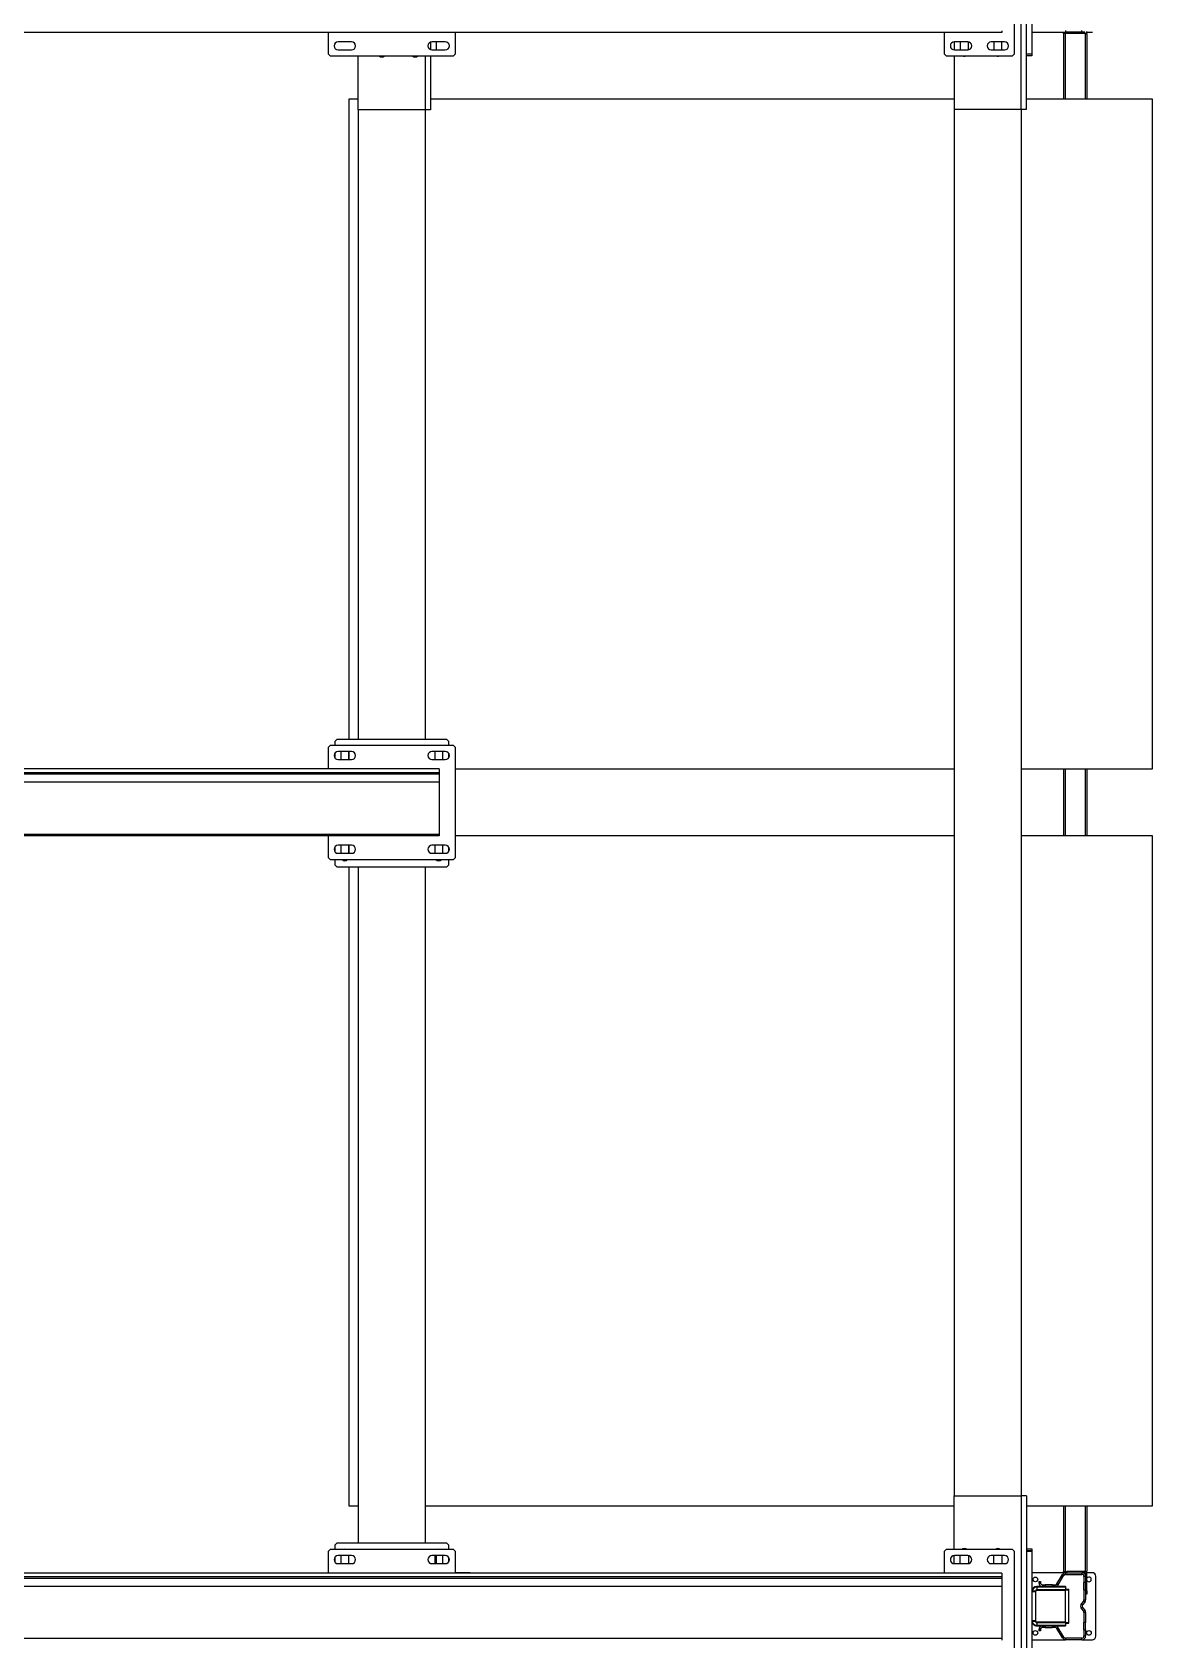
# Model space of a CAD drawing. Header units: millimetres. Extents: x 6622 to 532820, y 3370 to 359312.
# Drawn here: x 463327 to 465014, y 270040 to 272440 of the extents above; entities that cross this region are included whole.
import ezdxf

# ---------------------------------------------------------------- set-up
doc = ezdxf.new("R2010")
doc.units = ezdxf.units.MM

# ---------------------------------------------------------------- blocks, each defined once
blk = doc.blocks.new('A$C6F3A12F4')
at = {"color": 2, "linetype": 'Continuous', "lineweight": 25}
for p, q in [((42285.2, 3700), (42285.2, 3511.9)), ((43285.2, 3700), (42285.2, 3700)), ((43285.2, 3503.9), (43285.2, 3700)), ((43385.2, 3700), (43385.2, 3503.9)), ((44385.2, 3700), (43385.2, 3700)), ((44385.2, 3511.9), (44385.2, 3700)), ((42185.2, 3601.8), (42185.2, 3610)), ((42187.2, 3599.5), (42187.2, 3602)), ((42187.2, 3602), (42285.2, 3602)), ((43285.2, 3602), (43385.2, 3602)), ((44385.2, 3602), (44483.2, 3602)), ((44483.2, 3599.5), (44483.2, 3602)), ((44485.2, 3610), (44485.2, 3601.8)), ((44486.2, 3602), (44486.2, 3600)), ((44512.2, 3602), (44486.2, 3602)), ((44580.2, 3615), (44490.2, 3615)), ((44512.2, 3600), (44512.2, 3602)), ((44512.2, 3602), (44517.2, 3602)), ((44517.2, 3602), (44517.2, 3600)), ((44585.2, 3594.5), (44585.2, 3610)), ((42185.2, 3594.5), (42182.7, 3594.5)), ((42187.2, 3599), (42185.2, 3599)), ((42185.2, 3599), (42185.2, 3594.5)), ((42185.2, 3594.5), (42185.2, 3570.1)), ((42187.2, 3599), (42187.2, 3599.5)), ((42187.2, 3599.5), (42285.2, 3599.5)), ((42187.2, 3599), (42187.2, 3572)), ((43285.2, 3599.5), (43385.2, 3599.5)), ((44385.2, 3599.5), (44483.2, 3599.5)), ((44483.2, 3599), (44483.2, 3599.5)), ((44485.2, 3599), (44483.2, 3599)), ((44483.2, 3599), (44483.2, 3572)), ((44485.2, 3599), (44485.2, 3594.5)), ((44487.7, 3594.5), (44485.2, 3594.5)), ((44485.2, 3570.1), (44485.2, 3594.5)), ((44490.7, 3600), (44486.2, 3600)), ((44487.7, 3570.1), (44487.7, 3594.5)), ((44490.7, 3600), (44490.7, 3597.5)), ((44490.7, 3600), (44499.8, 3600)), ((44490.7, 3597.5), (44499.8, 3597.5)), ((44499.8, 3600), (44499.8, 3597.5)), ((44510.6, 3600), (44499.8, 3600)), ((44510.6, 3597.5), (44499.8, 3597.5)), ((44510.6, 3597.5), (44510.6, 3600)), ((44510.6, 3600), (44525.8, 3600)), ((44510.6, 3597.5), (44525.8, 3597.5)), ((44525.8, 3597.5), (44525.8, 3600)), ((44529.2, 3598.8), (44527.6, 3596.8)), ((44527.6, 3596.8), (44531.8, 3593.5)), ((44529.2, 3598.8), (44533.3, 3595.5)), ((44531.8, 3593.5), (44533.3, 3595.5)), ((44537.1, 3595.5), (44541.2, 3598.8)), ((44537.1, 3595.5), (44538.6, 3593.5)), ((44538.6, 3593.5), (44542.8, 3596.8)), ((44542.8, 3596.8), (44541.2, 3598.8)), ((44544.6, 3600), (44544.6, 3597.5)), ((44544.6, 3600), (44559.8, 3600)), ((44544.6, 3597.5), (44559.8, 3597.5)), ((44559.8, 3600), (44559.8, 3597.5)), ((44570.6, 3600), (44559.8, 3600)), ((44570.6, 3597.5), (44559.8, 3597.5)), ((44570.6, 3597.5), (44570.6, 3600)), ((44570.6, 3600), (44579.7, 3600)), ((44570.6, 3597.5), (44579.7, 3597.5)), ((44579.7, 3597.5), (44579.7, 3600)), ((44585.2, 3594.5), (44582.7, 3594.5)), ((44582.7, 3594.5), (44582.7, 3570.1)), ((44585.2, 3594.5), (44585.2, 3570.1)), ((42182.7, 3570.1), (42185.2, 3570.1)), ((42185.2, 3572), (42187.2, 3572)), ((42185.2, 3567), (42185.2, 3570.1)), ((42187.2, 3567), (42185.2, 3567)), ((42185.2, 3520), (42185.2, 3567)), ((42187.2, 3572), (42187.2, 3567)), ((42187.2, 3569.5), (42285.2, 3569.5)), ((42187.2, 3567), (42285.2, 3567)), ((43285.2, 3569.5), (43385.2, 3569.5)), ((43285.2, 3567), (43385.2, 3567)), ((44385.2, 3569.5), (44483.2, 3569.5)), ((44385.2, 3567), (44483.2, 3567)), ((44483.2, 3572), (44485.2, 3572)), ((44483.2, 3567), (44483.2, 3572)), ((44485.2, 3567), (44483.2, 3567)), ((44485.2, 3570.1), (44485.2, 3567)), ((44485.2, 3570.1), (44487.7, 3570.1)), ((44485.2, 3567), (44485.2, 3520)), ((44489.1, 3567.5), (44487.8, 3565.4)), ((44501.8, 3556.9), (44487.8, 3565.4)), ((44503.1, 3559), (44489.1, 3567.5)), ((44501.8, 3556.9), (44503.1, 3559)), ((44505.7, 3554.3), (44503.2, 3554.3)), ((44503.2, 3550.3), (44503.2, 3554.3)), ((44505.7, 3569.9), (44510.7, 3569.9)), ((44505.7, 3569.9), (44505.7, 3526.9)), ((44506.7, 3569.9), (44511.7, 3569.9)), ((44506.7, 3569.9), (44506.7, 3526.9)), ((44559.7, 3574.9), (44509.7, 3574.9)), ((44509.7, 3569.9), (44509.7, 3574.9)), ((44559.7, 3569.9), (44509.7, 3569.9)), ((44510.7, 3569.9), (44510.7, 3574.9)), ((44560.7, 3574.9), (44510.7, 3574.9)), ((44510.7, 3569.9), (44510.7, 3526.9)), ((44560.7, 3569.9), (44510.7, 3569.9)), ((44511.7, 3569.9), (44511.7, 3526.9)), ((44558.7, 3569.9), (44563.7, 3569.9)), ((44558.7, 3526.9), (44558.7, 3569.9)), ((44559.7, 3569.9), (44559.7, 3574.9)), ((44559.7, 3526.9), (44559.7, 3569.9)), ((44559.7, 3569.9), (44564.7, 3569.9)), ((44560.7, 3569.9), (44560.7, 3574.9)), ((44563.7, 3526.9), (44563.7, 3569.9)), ((44564.7, 3526.9), (44564.7, 3569.9)), ((44567.2, 3554.3), (44564.7, 3554.3)), ((44567.2, 3554.3), (44567.2, 3550.3)), ((44581.3, 3567.5), (44567.3, 3559)), ((44567.3, 3559), (44568.6, 3556.9)), ((44582.6, 3565.4), (44568.6, 3556.9)), ((44582.6, 3565.4), (44581.3, 3567.5)), ((44582.7, 3570.1), (44585.2, 3570.1)), ((44585.2, 3520), (44585.2, 3570.1)), ((44498.2, 3532.5), (44500.2, 3532.5)), ((44498.2, 3530), (44498.2, 3532.5)), ((44498.2, 3530), (44500.2, 3530)), ((44500.2, 3530), (44500.2, 3532.5)), ((44505.7, 3550.3), (44503.2, 3550.3)), ((44503.2, 3550.3), (44503.2, 3539.5)), ((44503.2, 3539.5), (44505.7, 3539.5)), ((44503.2, 3535.5), (44503.2, 3539.5)), ((44503.2, 3535.5), (44505.7, 3535.5)), ((44567.2, 3550.3), (44564.7, 3550.3)), ((44564.7, 3539.5), (44567.2, 3539.5)), ((44564.7, 3535.5), (44567.2, 3535.5)), ((44567.2, 3539.5), (44567.2, 3550.3)), ((44567.2, 3539.5), (44567.2, 3535.5)), ((44570.2, 3532.5), (44570.2, 3530)), ((44570.2, 3532.5), (44572.2, 3532.5)), ((44570.2, 3530), (44572.2, 3530)), ((44572.2, 3532.5), (44572.2, 3530)), ((42300.2, 3511.9), (42040.2, 3511.9)), ((42053.7, 3519.9), (42217.7, 3519.9)), ((42217.7, 3511.9), (42217.7, 3519.9)), ((42217.7, 3519.9), (42220.7, 3519.9)), ((42220.7, 3519.9), (42220.7, 3511.9)), ((42300.2, 3503.9), (42300.2, 3511.9)), ((44370.2, 3511.9), (44370.2, 3503.9)), ((44370.2, 3511.9), (44630.2, 3511.9)), ((44449.7, 3511.9), (44449.7, 3519.9)), ((44449.7, 3519.9), (44452.7, 3519.9)), ((44452.7, 3519.9), (44452.7, 3511.9)), ((44452.7, 3519.9), (44616.7, 3519.9)), ((44453.7, 3519.9), (44453.7, 3511.9)), ((44453.7, 3519.9), (44617.7, 3519.9)), ((44505.7, 3526.9), (44510.7, 3526.9)), ((44506.7, 3526.9), (44511.7, 3526.9)), ((44512.7, 3524.9), (44512.7, 3519.9)), ((44512.7, 3524.9), (44556.7, 3524.9)), ((44513.7, 3524.9), (44513.7, 3519.9)), ((44513.7, 3524.9), (44557.7, 3524.9)), ((44556.7, 3519.9), (44556.7, 3524.9)), ((44557.7, 3519.9), (44557.7, 3524.9)), ((44558.7, 3526.9), (44563.7, 3526.9)), ((44559.7, 3526.9), (44564.7, 3526.9)), ((42300.2, 3503.9), (42040.2, 3503.9)), ((42217.7, 3494), (42053.7, 3494)), ((42220.7, 3491), (42217.7, 3494)), ((42220.7, 3392), (42220.7, 3491)), ((42300.2, 3403.9), (42300.2, 3503.9)), ((42300.2, 3503.9), (44370.2, 3503.9)), ((44370.2, 3403.9), (44370.2, 3503.9)), ((44370.2, 3503.9), (44630.2, 3503.9)), ((44453.7, 3494), (44450.7, 3491)), ((44450.7, 3491), (44450.7, 3392)), ((44617.7, 3494), (44453.7, 3494)), ((42183.1, 3475), (42185.7, 3475)), ((42185.7, 3475), (42185.7, 225)), ((42199.7, 3479), (42199.7, 3459)), ((42211.7, 3474.9), (42199.7, 3474.9)), ((42199.7, 3462.9), (42211.7, 3462.9)), ((42211.7, 3459), (42211.7, 3479)), ((44459.7, 3479), (44459.7, 3459)), ((44459.7, 3474.9), (44471.7, 3474.9)), ((44471.7, 3462.9), (44459.7, 3462.9)), ((44471.7, 3459), (44471.7, 3479)), ((44485.7, 3475), (44485.7, 225)), ((44485.7, 3475), (44491.1, 3475)), ((44491.1, 225), (44491.1, 3475)), ((44491.1, 3475), (44493.7, 3475)), ((44493.7, 3475), (44493.7, 225)), ((44493.7, 3475), (44505.7, 3475)), ((44505.7, 3475), (44505.7, 225)), ((44505.7, 3475), (44583.1, 3475)), ((44583.1, 225), (44583.1, 3475)), ((44583.1, 3475), (44585.7, 3475)), ((42199.7, 3424), (42199.7, 3404)), ((42199.7, 3412.9), (42211.7, 3412.9)), ((42211.6, 3424.9), (42199.8, 3424.9)), ((42211.7, 3404), (42211.7, 3424)), ((44459.7, 3424), (44459.7, 3404)), ((44471.7, 3412.9), (44459.7, 3412.9)), ((44459.8, 3424.9), (44471.6, 3424.9)), ((44471.7, 3404), (44471.7, 3424)), ((42185.7, 3389), (42217.7, 3389)), ((42199.7, 3403.9), (42211.7, 3403.9)), ((42217.7, 3389), (42220.7, 3392)), ((42220.7, 3403.9), (42300.2, 3403.9)), ((42285.2, 3403.9), (42285.2, 2622.1)), ((42300.2, 3403.9), (44370.2, 3403.9)), ((43285.2, 2659), (43285.2, 3403.9)), ((43385.2, 3403.9), (43385.2, 2659)), ((44450.7, 3403.9), (44370.2, 3403.9)), ((44385.2, 2614.1), (44385.2, 3403.9)), ((44450.7, 3392), (44453.7, 3389)), ((44453.7, 3389), (44485.7, 3389)), ((44471.7, 3403.9), (44459.7, 3403.9)), ((44485.2, 2680), (44485.2, 2659)), ((42217.7, 2659), (42185.7, 2659)), ((42199.7, 2644), (42199.7, 2624)), ((42211.7, 2624), (42211.7, 2644)), ((42220.7, 2656), (42217.7, 2659)), ((42220.7, 2472), (42220.7, 2656)), ((43244.2, 2649.1), (43241.2, 2646.1)), ((43241.2, 2646.1), (43241.2, 2482.1)), ((43250.2, 2649.1), (43244.2, 2649.1)), ((43253.2, 2659), (43250.2, 2656)), ((43250.2, 2656), (43250.2, 2472)), ((43417.2, 2659), (43253.2, 2659)), ((43259.2, 2644), (43259.2, 2624)), ((43268.4, 2649.1), (43262, 2649.1)), ((43271.2, 2624), (43271.2, 2644)), ((43399.2, 2644), (43399.2, 2624)), ((43408.4, 2649.1), (43402, 2649.1)), ((43411.2, 2624), (43411.2, 2644)), ((43420.2, 2656), (43417.2, 2659)), ((43420.2, 2472), (43420.2, 2656)), ((43428.2, 2649.1), (43420.2, 2649.1)), ((43431.2, 2646.1), (43428.2, 2649.1)), ((43431.2, 2482.1), (43431.2, 2646.1)), ((44444.2, 2649.1), (44441.2, 2646.1)), ((44441.2, 2646.1), (44441.2, 2482.1)), ((44450.7, 2649.1), (44444.2, 2649.1)), ((44453.7, 2659), (44450.7, 2656)), ((44450.7, 2656), (44450.7, 2472)), ((44485.7, 2659), (44453.7, 2659)), ((44459.7, 2644), (44459.7, 2624)), ((44468.9, 2649.1), (44462.5, 2649.1)), ((44471.7, 2624), (44471.7, 2644)), ((42199.7, 2630.1), (42211.7, 2630.1)), ((42200, 2622.1), (42211.4, 2622.1)), ((42220.7, 2622.1), (42301.2, 2622.1)), ((42301.2, 2622.1), (42301.2, 2614.1)), ((43271.2, 2640.1), (43259.2, 2640.1)), ((43259.2, 2628.1), (43271.2, 2628.1)), ((43285.2, 2635), (43285.2, 1065)), ((43285.2, 2635), (43290.6, 2635)), ((43290.6, 1065), (43290.6, 2635)), ((43290.6, 2635), (43293.2, 2635)), ((43293.2, 2635), (43293.2, 1065)), ((43293.2, 2635), (43305.2, 2635)), ((43305.2, 2635), (43305.2, 1065)), ((43305.2, 2635), (43382.6, 2635)), ((43382.6, 1065), (43382.6, 2635)), ((43382.6, 2635), (43385.2, 2635)), ((43385.2, 2635), (43385.2, 1065)), ((43411.2, 2640.1), (43399.2, 2640.1)), ((43399.2, 2628.1), (43411.2, 2628.1)), ((44471.7, 2640.1), (44459.7, 2640.1)), ((44459.7, 2630.1), (44471.7, 2630.1)), ((44459.7, 2628.1), (44471.7, 2628.1)), ((42220.7, 2614.1), (42301.2, 2614.1)), ((42301.2, 2614.1), (43241.2, 2614.1)), ((42301.2, 2614.1), (42301.2, 2514.1)), ((43431.2, 2614.1), (44441.2, 2614.1)), ((42199.7, 2504), (42199.7, 2484)), ((42211.7, 2484), (42211.7, 2504)), ((42301.2, 2514.1), (42220.7, 2514.1)), ((42285.2, 2514.1), (42285.2, 2500)), ((42285.2, 2500), (43241.2, 2500)), ((42301.2, 2514.1), (43241.2, 2514.1)), ((43259.2, 2504), (43259.2, 2484)), ((43271.2, 2500.1), (43259.2, 2500.1)), ((43259.2, 2500), (43271.2, 2500)), ((43271.2, 2484), (43271.2, 2504)), ((43399.2, 2504), (43399.2, 2484)), ((43411.2, 2500.1), (43399.2, 2500.1)), ((43399.2, 2500), (43411.2, 2500)), ((43411.2, 2484), (43411.2, 2504)), ((43431.2, 2514.1), (44441.2, 2514.1)), ((43431.2, 2500), (44385.2, 2500)), ((44385.2, 2500), (44385.2, 2514.1)), ((44459.7, 2504), (44459.7, 2484)), ((44471.7, 2500.1), (44459.7, 2500.1)), ((44471.7, 2484), (44471.7, 2504)), ((43241.2, 2482.1), (43244.2, 2479.1)), ((43244.2, 2479.1), (43250.2, 2479.1)), ((43259.2, 2488.1), (43271.2, 2488.1)), ((43261.7, 2479.1), (43268.7, 2479.1)), ((43399.2, 2488.1), (43411.2, 2488.1)), ((43401.7, 2479.1), (43408.7, 2479.1)), ((43420.2, 2479.1), (43428.2, 2479.1)), ((43428.2, 2479.1), (43431.2, 2482.1)), ((44441.2, 2482.1), (44444.2, 2479.1)), ((44444.2, 2479.1), (44450.7, 2479.1)), ((44459.7, 2488.1), (44471.7, 2488.1)), ((44462.3, 2479.1), (44469.2, 2479.1)), ((42185.7, 2469), (42217.7, 2469)), ((42217.7, 2469), (42220.7, 2472)), ((43250.2, 2472), (43253.2, 2469)), ((43253.2, 2469), (43285.2, 2469)), ((43385.2, 2469), (43417.2, 2469)), ((43417.2, 2469), (43420.2, 2472)), ((44450.7, 2472), (44453.7, 2469)), ((44453.7, 2469), (44485.7, 2469))]:
    blk.add_line(p, q, dxfattribs=at)
for centre in [(44575.2, 3605), (44495.2, 3525), (44575.2, 3525)]:
    blk.add_circle(centre, 3.5, dxfattribs=at)
for centre, radius, start, end in [((42184.2, 3599), 3, 0, 90), ((44486.2, 3599), 3, 90, 180), ((44490.2, 3610), 5, 90, 180), ((44495.2, 3605), 3.5, 301.0027, 180), ((44495.2, 3605), 3.5, 180, 238.9973), ((44580.2, 3610), 5, 0, 90), ((44486.2, 3599), 1, 90, 180), ((44490.7, 3594.5), 5.5, 90, 180), ((44490.7, 3594.5), 3, 90, 180), ((44525.8, 3594.5), 5.5, 51.3402, 90), ((44525.8, 3594.5), 3, 51.3402, 90), ((44535.2, 3597.8), 5.5, 231.3402, 308.6598), ((44535.2, 3597.8), 3, 231.3402, 308.6598), ((44544.6, 3594.5), 5.5, 90, 128.6598), ((44544.6, 3594.5), 3, 90, 128.6598), ((44579.7, 3594.5), 5.5, 0, 90), ((44579.7, 3594.5), 3, 0, 90), ((44490.7, 3570.1), 5.5, 180, 238.5704), ((44490.7, 3570.1), 3, 180, 238.5704), ((44500.2, 3554.3), 3, 0, 58.5704), ((44500.2, 3554.3), 5.5, 0, 58.5704), ((44570.2, 3554.3), 5.5, 121.4296, 180), ((44570.2, 3554.3), 3, 121.4296, 180), ((44579.7, 3570.1), 3, 301.4296, 0), ((44579.7, 3570.1), 5.5, 301.4296, 0), ((44500.2, 3535.5), 5.5, 270, 0), ((44500.2, 3535.5), 3, 270, 0), ((44570.2, 3535.5), 5.5, 180, 270), ((44570.2, 3535.5), 3, 180, 270), ((44512.7, 3526.9), 7, 180, 270), ((44513.7, 3526.9), 7, 180, 270), ((44512.7, 3526.9), 2, 180, 270), ((44513.7, 3526.9), 2, 180, 270), ((44556.7, 3526.9), 7, 270, 0), ((44556.7, 3526.9), 2, 270, 0), ((44557.7, 3526.9), 2, 270, 0), ((44557.7, 3526.9), 7, 270, 0), ((42205.7, 3479), 6, 0, 180), ((44465.7, 3479), 6, 0, 180), ((42205.7, 3459), 6, 180, 0), ((42215.2, 3468.9), 6, 336.4435, 23.5565), ((44455.2, 3468.9), 6, 138.5904, 221.4096), ((44465.7, 3459), 6, 180, 0), ((42205.7, 3424), 6, 0, 180), ((42215.2, 3418.9), 6, 336.4435, 23.5565), ((44455.2, 3418.9), 6, 138.5904, 221.4096), ((44465.7, 3424), 6, 0, 180), ((42205.7, 3404), 6, 180, 0), ((44465.7, 3404), 6, 180, 0), ((44490.2, 2680), 5, 154.1581, 180), ((42205.7, 2644), 6, 0, 180), ((43265.2, 2644), 6, 0, 180), ((43405.2, 2644), 6, 0, 180), ((44465.7, 2644), 6, 0, 180), ((42205.7, 2624), 6, 180, 0), ((43265.2, 2624), 6, 180, 0), ((43405.2, 2624), 6, 180, 0), ((43416.2, 2634.1), 6, 311.8103, 48.1897), ((44456.2, 2634.1), 6, 156.4435, 203.5565), ((44465.7, 2624), 6, 180, 0), ((42216.2, 2599.1), 6, 318.5904, 41.4096), ((42216.2, 2549.1), 6, 318.5904, 41.4096), ((42205.7, 2504), 6, 0, 180), ((43265.2, 2504), 6, 0, 180), ((43405.2, 2504), 6, 0, 180), ((43416.2, 2494.1), 6, 311.8103, 48.1897), ((44456.2, 2494.1), 6, 156.4435, 203.5565), ((44465.7, 2504), 6, 0, 180), ((42205.7, 2484), 6, 180, 0), ((43265.2, 2484), 6, 180, 0), ((43405.2, 2484), 6, 180, 0), ((44465.7, 2484), 6, 180, 0)]:
    blk.add_arc(centre, radius, start, end, dxfattribs=at)

msp = doc.modelspace()

# ---------------------------------------------------------------- hatches: boundary and pattern name
h = msp.add_hatch()
h.set_pattern_fill('ANGLE', color=3, scale=5)
h.set_pattern_definition([(0, (0, 0), (0, 34.925), [25.4, -9.525]), (90, (0, 0), (-34.925, 2e-15), [25.4, -9.525])])
edge = h.paths.add_edge_path()
edge.add_line((457414.55, 270044.997), (457414.55, 267907.595))
edge.add_line((457535, 270044.997), (457535, 268040))
edge.add_line((472399.364, 268040), (457535, 268040))
edge.add_line((472503.909, 267907.595), (457414.55, 267907.595))
edge.add_line((472399.364, 269994.998), (472399.364, 268040))
edge.add_line((472503.909, 269994.998), (472503.909, 267907.595))
h.paths.add_polyline_path([(455537.256, 268490), (455537.256, 269590), (455087.256, 269590), (455087.256, 268490)], flags=9)

# ---------------------------------------------------------------- block references
at = {"color": 0, "rotation": 270}
msp.add_blockref('A$C6F3A12F4', (461300, 314625.198), dxfattribs=at)

doc.saveas('drawing.dxf')
